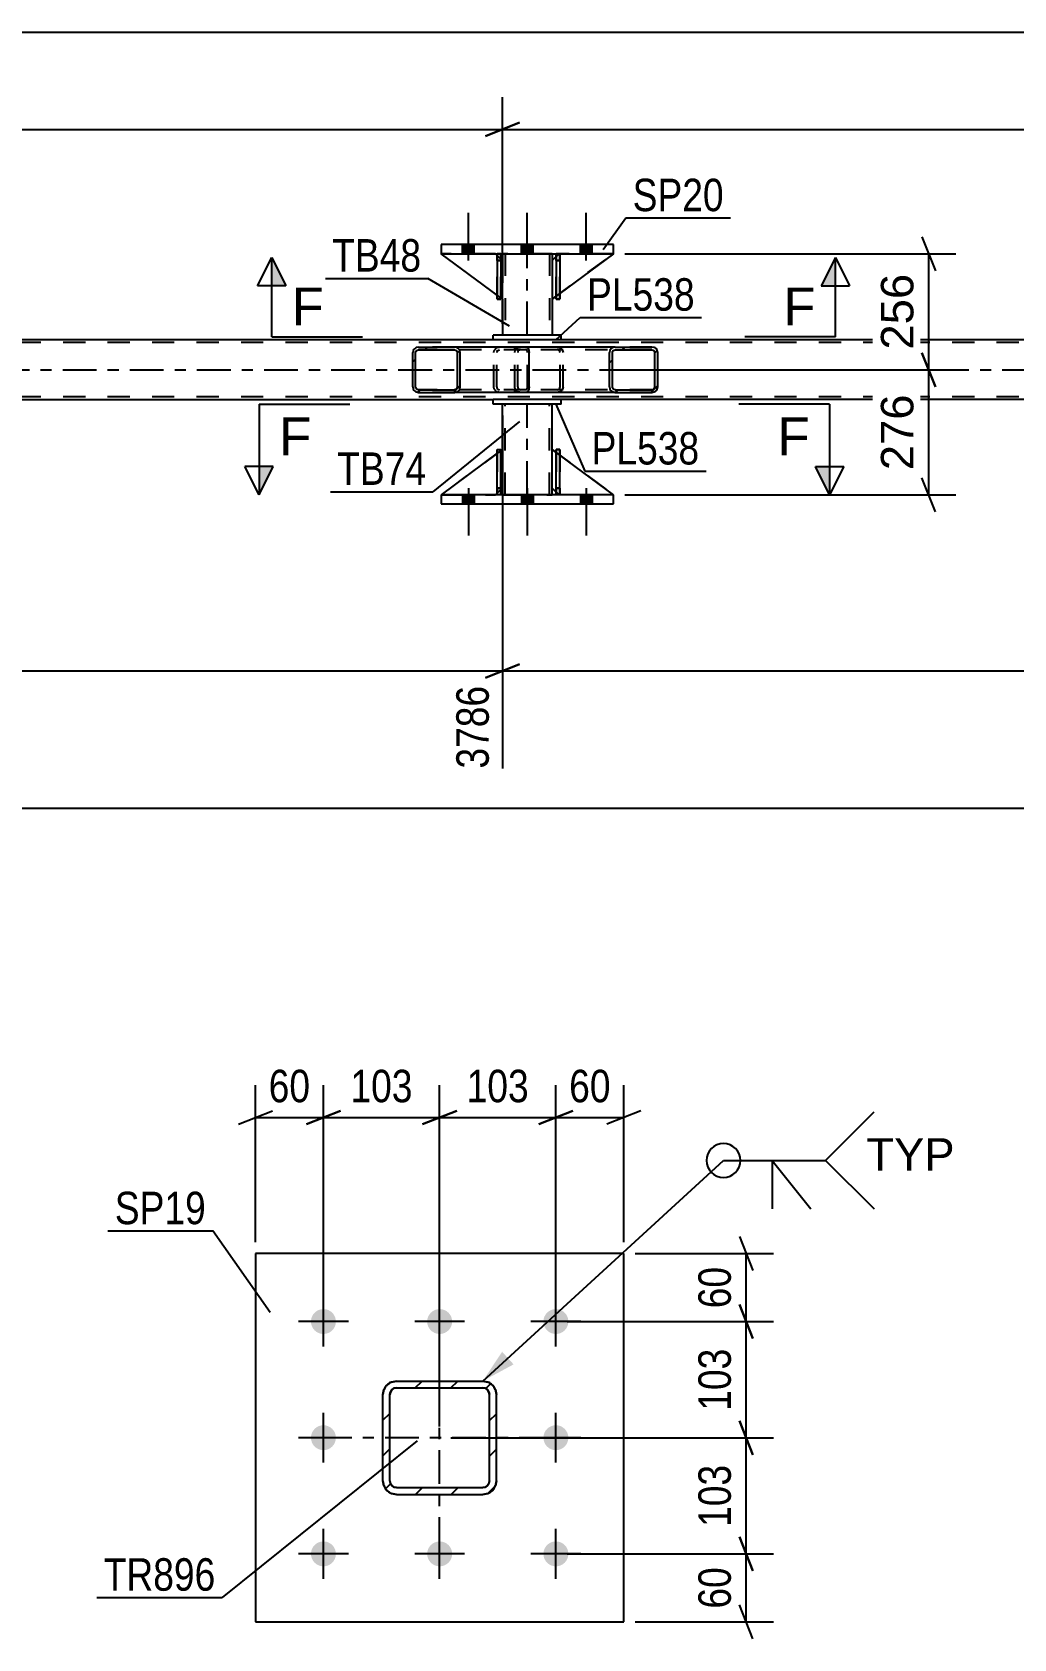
# Model space of a CAD drawing. Header units: millimetres. Extents: x 0 to 841, y 0 to 594.
# Drawn here: x 120.5 to 207.1, y 112.1 to 253.9 of the extents above; entities that cross this region are included whole.
import ezdxf

# ---------------------------------------------------------------- set-up
doc = ezdxf.new("R2010")
doc.units = ezdxf.units.MM
doc.linetypes.add('DXK_LINE_DOT2', pattern=[3.9198, 1.9599, -1.9599])
doc.linetypes.add('DXK_LINE_DOT3', pattern=[5.9187, 2.979, -0.9799, 0.9799, -0.9799])
doc.styles.add('Arial', font='ARIAL.TTF', dxfattribs={"height": 0.2})
doc.styles.add('Arial Narrow', font='ARIALN.TTF', dxfattribs={"height": 0.2})

# ---------------------------------------------------------------- blocks, each defined once
blk = doc.blocks.new('Bolt-717034467-3107 - 3060')
at = {"linetype": 'Continuous'}
for points in [[(158.48, 234.35), (159.52, 234.35), (159.52, 235.15), (158.48, 235.15)], [(158.48, 234.35), (159.52, 234.35), (159.52, 235.15), (158.48, 235.15)], [(158.48, 234.35), (159.52, 234.35), (159.52, 235.15), (158.48, 235.15)], [(163.68, 234.35), (164.72, 234.35), (164.72, 235.15), (163.68, 235.15)], [(163.68, 234.35), (164.72, 234.35), (164.72, 235.15), (163.68, 235.15)], [(168.88, 234.35), (169.92, 234.35), (169.92, 235.15), (168.88, 235.15)], [(168.88, 234.35), (169.92, 234.35), (169.92, 235.15), (168.88, 235.15)], [(168.88, 234.35), (169.92, 234.35), (169.92, 235.15), (168.88, 235.15)]]:
    blk.add_hatch(color=1, dxfattribs=at).paths.add_polyline_path(points)
at = {"color": 1, "linetype": 'Continuous'}
for p, q in [((159, 233.75), (159, 237.95)), ((159, 233.75), (159, 237.95)), ((159, 233.75), (159, 237.95)), ((164.2, 233.75), (164.2, 237.95)), ((164.2, 233.75), (164.2, 237.95)), ((169.4, 233.75), (169.4, 237.95)), ((169.4, 233.75), (169.4, 237.95)), ((169.4, 233.75), (169.4, 237.95)), ((158.48, 234.35), (158.48, 235.15)), ((158.48, 234.35), (158.48, 235.15)), ((158.48, 234.35), (158.48, 235.15)), ((159.52, 234.35), (159.52, 235.15)), ((159.52, 234.35), (159.52, 235.15)), ((159.52, 234.35), (159.52, 235.15)), ((163.68, 234.35), (163.68, 235.15)), ((163.68, 234.35), (163.68, 235.15)), ((164.72, 234.35), (164.72, 235.15)), ((164.72, 234.35), (164.72, 235.15)), ((168.88, 234.35), (168.88, 235.15)), ((168.88, 234.35), (168.88, 235.15)), ((168.88, 234.35), (168.88, 235.15)), ((169.92, 234.35), (169.92, 235.15)), ((169.92, 234.35), (169.92, 235.15)), ((169.92, 234.35), (169.92, 235.15))]:
    blk.add_line(p, q, dxfattribs=at)
blk = doc.blocks.new('Part-717034467-3201 - 3060')
at = {"color": 7, "linetype": 'DXK_LINE_DOT2'}
for p, q in [((162, 230.35), (156.6, 234.35)), ((156.6, 234.35), (161.4, 234.35)), ((161.4, 234.35), (162, 233.75)), ((162, 233.75), (161.4, 234.35)), ((162, 233.75), (162, 230.35)), ((162, 233.75), (162, 233.75)), ((162, 233.75), (162, 230.35))]:
    blk.add_line(p, q, dxfattribs=at)
blk = doc.blocks.new('Part-717034467-3149 - 3060')
at = {"color": 2, "linetype": 'Continuous'}
for p, q in [((728.88, 226.75), (69.96, 226.75)), ((69.96, 221.47), (161.2, 221.47)), ((331.47, 221.47), (167.2, 221.47))]:
    blk.add_line(p, q, dxfattribs=at)
at = {"color": 7, "linetype": 'DXK_LINE_DOT2'}
for p, q in [((728.88, 226.51), (69.96, 226.51)), ((728.88, 221.71), (69.96, 221.71)), ((167.2, 221.47), (161.2, 221.47))]:
    blk.add_line(p, q, dxfattribs=at)
at = {"color": 7, "linetype": 'DXK_LINE_DOT3'}
blk.add_line((69.96, 224.11), (728.88, 224.11), dxfattribs=at)
blk = doc.blocks.new('Part-717034467-3186 - 3060')
at = {"color": 2, "linetype": 'Continuous'}
for p, q in [((166.75, 234.1), (166.4, 233.75)), ((171.8, 234.35), (167.07, 230.85)), ((166.4, 233.75), (166.4, 230.35)), ((166.75, 230.61), (166.4, 230.35))]:
    blk.add_line(p, q, dxfattribs=at)
at = {"color": 7, "linetype": 'DXK_LINE_DOT2'}
for p, q in [((167, 234.35), (166.75, 234.1)), ((171.8, 234.35), (167, 234.35)), ((167.07, 230.85), (166.75, 230.61))]:
    blk.add_line(p, q, dxfattribs=at)
blk = doc.blocks.new('Part-717034467-3190 - 3060')
at = {"linetype": 'Continuous'}
h = blk.add_hatch(dxfattribs=at)
h.set_pattern_fill('', scale=0.7, style=0, pattern_type=0)
h.set_pattern_definition([(45, (175.6627, 225.8123), (-1.57154, 1.57154), [])])
h.paths.add_polyline_path([(175.7, 225.63), (175.66, 225.81), (175.55, 225.97), (175.39, 226.07), (175.19, 226.11), (171.96, 226.11), (171.76, 226.07), (171.59, 225.97), (171.48, 225.81), (171.44, 225.63), (171.44, 222.59), (171.48, 222.4), (171.59, 222.25), (171.76, 222.15), (171.96, 222.11), (175.19, 222.11), (175.39, 222.15), (175.55, 222.25), (175.66, 222.4), (175.7, 222.59)])
h.paths.add_polyline_path([(175.43, 222.5), (175.37, 222.42), (175.29, 222.37), (175.19, 222.35), (171.96, 222.35), (171.86, 222.37), (171.78, 222.42), (171.72, 222.5), (171.7, 222.59), (171.7, 225.63), (171.72, 225.72), (171.78, 225.8), (171.86, 225.85), (171.96, 225.87), (175.19, 225.87), (175.29, 225.85), (175.37, 225.8), (175.43, 225.72), (175.45, 225.63), (175.45, 222.59)])
at = {"color": 7, "linetype": 'DXK_LINE_DOT2'}
for p, q in [((163.1, 225.63), (163.13, 225.81)), ((163.1, 222.59), (163.1, 225.63)), ((163.37, 225.72), (163.35, 225.63)), ((163.35, 222.59), (163.35, 225.63)), ((163.43, 225.8), (163.37, 225.72)), ((163.41, 226.07), (163.61, 226.11)), ((163.51, 225.85), (163.43, 225.8)), ((163.61, 225.87), (163.51, 225.85)), ((164.09, 226.11), (163.61, 226.11)), ((175.19, 225.87), (163.61, 225.87)), ((166.84, 226.11), (167.04, 226.07)), ((166.94, 225.85), (166.84, 225.87)), ((167.02, 225.8), (166.94, 225.85)), ((167.08, 225.72), (167.02, 225.8)), ((167.1, 225.63), (167.08, 225.72)), ((167.1, 222.59), (167.1, 225.63)), ((167.31, 225.81), (167.35, 225.63)), ((167.35, 222.59), (167.35, 225.63)), ((175.19, 226.11), (171.96, 226.11)), ((163.13, 222.4), (163.1, 222.59)), ((163.35, 222.59), (163.37, 222.5)), ((167.08, 222.5), (167.1, 222.59)), ((167.35, 222.59), (167.31, 222.4)), ((163.37, 222.5), (163.43, 222.42)), ((163.61, 222.11), (163.41, 222.15)), ((163.43, 222.42), (163.51, 222.37)), ((163.51, 222.37), (163.61, 222.35)), ((175.19, 222.35), (163.61, 222.35)), ((164.09, 222.11), (163.61, 222.11)), ((166.84, 222.35), (166.94, 222.37)), ((167.04, 222.15), (166.84, 222.11)), ((166.94, 222.37), (167.02, 222.42)), ((167.02, 222.42), (167.08, 222.5)), ((175.19, 222.11), (171.96, 222.11))]:
    blk.add_line(p, q, dxfattribs=at)
at = {"color": 2, "linetype": 'Continuous'}
for p, q in [((171.96, 226.11), (164.09, 226.11)), ((171.48, 225.81), (171.44, 225.63)), ((171.44, 222.59), (171.44, 225.63)), ((171.7, 225.63), (171.72, 225.72)), ((171.7, 222.59), (171.7, 225.63)), ((171.72, 225.72), (171.78, 225.8)), ((171.96, 226.11), (171.76, 226.07)), ((171.78, 225.8), (171.86, 225.85)), ((171.86, 225.85), (171.96, 225.87)), ((171.96, 226.11), (175.19, 226.11)), ((171.96, 225.87), (175.19, 225.87)), ((175.39, 226.07), (175.19, 226.11)), ((175.19, 225.87), (175.29, 225.85)), ((175.29, 225.85), (175.37, 225.8)), ((175.37, 225.8), (175.43, 225.72)), ((175.43, 225.72), (175.45, 225.63)), ((175.45, 222.59), (175.45, 225.63)), ((175.7, 225.63), (175.66, 225.81)), ((175.7, 222.59), (175.7, 225.63)), ((171.44, 222.59), (171.48, 222.4)), ((171.72, 222.5), (171.7, 222.59)), ((175.45, 222.59), (175.43, 222.5)), ((175.66, 222.4), (175.7, 222.59)), ((171.96, 222.11), (164.09, 222.11)), ((171.78, 222.42), (171.72, 222.5)), ((171.76, 222.15), (171.96, 222.11)), ((171.86, 222.37), (171.78, 222.42)), ((171.96, 222.35), (171.86, 222.37)), ((171.96, 222.35), (175.19, 222.35)), ((171.96, 222.11), (175.19, 222.11)), ((175.29, 222.37), (175.19, 222.35)), ((175.19, 222.11), (175.39, 222.15)), ((175.37, 222.42), (175.29, 222.37)), ((175.43, 222.5), (175.37, 222.42))]:
    blk.add_line(p, q, dxfattribs=at)
at = {"color": 7, "linetype": 'DXK_LINE_DOT2'}
for centre, start, end in [((163.59, 225.61), 110.7583, 155.6801), ((166.86, 225.61), 24.3199, 69.2417), ((163.59, 222.61), 204.3199, 249.2417), ((166.86, 222.61), 290.7583, 335.6801)]:
    blk.add_arc(centre, 0.496, start, end, dxfattribs=at)
at = {"color": 2, "linetype": 'Continuous'}
for centre, start, end in [((171.94, 225.61), 110.7583, 155.68), ((175.21, 225.61), 24.32, 69.2417), ((171.94, 222.61), 204.32, 249.2417), ((175.21, 222.61), 290.7583, 335.68)]:
    blk.add_arc(centre, 0.496, start, end, dxfattribs=at)
blk = doc.blocks.new('Part-717034467-3197 - 3060')
at = {"color": 7, "linetype": 'DXK_LINE_DOT2'}
for p, q in [((166.75, 233.75), (166.75, 234.35)), ((166.75, 234.35), (166.75, 234.35)), ((166.75, 234.35), (166.75, 230.35)), ((167.07, 234.35), (166.75, 234.35)), ((167.07, 233.75), (167.07, 234.35)), ((167.07, 230.35), (167.07, 234.35)), ((166.75, 230.35), (166.75, 233.75)), ((166.75, 233.75), (167.07, 233.75)), ((167.07, 233.75), (167.07, 230.35)), ((166.75, 230.35), (167.07, 230.35))]:
    blk.add_line(p, q, dxfattribs=at)
blk = doc.blocks.new('Part-717034467-3198 - 3060')
at = {"color": 2, "linetype": 'Continuous'}
for p, q in [((161.87, 234.35), (161.55, 234.35)), ((161.55, 234.35), (161.55, 230.35)), ((161.87, 234.35), (161.87, 234.35)), ((161.87, 234.35), (161.87, 230.35)), ((161.87, 230.35), (161.55, 230.35))]:
    blk.add_line(p, q, dxfattribs=at)
at = {"color": 7, "linetype": 'DXK_LINE_DOT2'}
for p, q in [((161.55, 233.75), (161.55, 234.35)), ((161.87, 233.75), (161.87, 234.35)), ((161.87, 234.35), (161.87, 234.35)), ((161.87, 233.75), (161.55, 233.75)), ((161.55, 233.75), (161.55, 230.35)), ((161.87, 230.35), (161.87, 233.75))]:
    blk.add_line(p, q, dxfattribs=at)
blk = doc.blocks.new('Part-717034467-3199 - 3060')
at = {"color": 2, "linetype": 'Continuous'}
for p, q in [((167.07, 234.35), (166.75, 234.35)), ((166.75, 234.35), (166.75, 230.35)), ((167.07, 234.35), (167.07, 234.35)), ((167.07, 234.35), (167.07, 230.35)), ((167.07, 230.35), (166.75, 230.35))]:
    blk.add_line(p, q, dxfattribs=at)
at = {"color": 7, "linetype": 'DXK_LINE_DOT2'}
for p, q in [((166.75, 233.75), (166.75, 234.35)), ((167.07, 233.75), (167.07, 234.35)), ((167.07, 234.35), (167.07, 234.35)), ((167.07, 233.75), (166.75, 233.75)), ((166.75, 233.75), (166.75, 230.35)), ((167.07, 230.35), (167.07, 233.75))]:
    blk.add_line(p, q, dxfattribs=at)
blk = doc.blocks.new('Part-717034467-3200 - 3060')
at = {"color": 2, "linetype": 'Continuous'}
for p, q in [((161.55, 230.68), (156.6, 234.35)), ((161.55, 234.2), (161.4, 234.35)), ((162, 233.75), (161.87, 233.88)), ((162, 233.75), (162, 233.75)), ((162, 230.35), (162, 233.75)), ((161.87, 230.44), (162, 230.35)), ((162, 230.35), (162, 230.35))]:
    blk.add_line(p, q, dxfattribs=at)
at = {"color": 7, "linetype": 'DXK_LINE_DOT2'}
for p, q in [((161.4, 234.35), (156.6, 234.35)), ((161.4, 234.35), (162, 233.75)), ((161.87, 233.88), (161.55, 234.2)), ((162, 233.75), (162, 230.35)), ((161.87, 230.44), (161.55, 230.68))]:
    blk.add_line(p, q, dxfattribs=at)
blk = doc.blocks.new('Part-717034467-3226 - 3060')
at = {"color": 2, "linetype": 'Continuous'}
for p, q in [((171.8, 235.15), (156.6, 235.15)), ((156.6, 235.15), (156.6, 234.35)), ((156.6, 234.35), (171.8, 234.35)), ((171.8, 234.35), (171.8, 235.15))]:
    blk.add_line(p, q, dxfattribs=at)
blk = doc.blocks.new('Part-717034467-3253 - 3060')
at = {"color": 7, "linetype": 'DXK_LINE_DOT2'}
for p, q in [((167, 234.35), (166.4, 233.75)), ((166.4, 230.35), (171.8, 234.35)), ((171.8, 234.35), (167, 234.35)), ((166.4, 233.75), (166.4, 230.35))]:
    blk.add_line(p, q, dxfattribs=at)
blk = doc.blocks.new('Part-717034467-3254 - 3060')
at = {"linetype": 'Continuous'}
h = blk.add_hatch(dxfattribs=at)
h.set_pattern_fill('', scale=0.7, style=0, pattern_type=0)
h.set_pattern_definition([(45, (158.2511, 225.8123), (-1.57154, 1.57154), [])])
h.paths.add_polyline_path([(158.29, 225.63), (158.25, 225.81), (158.14, 225.97), (157.98, 226.07), (157.79, 226.11), (154.6, 226.11), (154.41, 226.07), (154.25, 225.97), (154.14, 225.81), (154.1, 225.63), (154.1, 222.59), (154.14, 222.4), (154.25, 222.25), (154.41, 222.15), (154.6, 222.11), (157.79, 222.11), (157.98, 222.15), (158.14, 222.25), (158.25, 222.4), (158.29, 222.59)])
h.paths.add_polyline_path([(158.02, 222.5), (157.96, 222.42), (157.88, 222.37), (157.79, 222.35), (154.6, 222.35), (154.51, 222.37), (154.42, 222.42), (154.37, 222.5), (154.35, 222.59), (154.35, 225.63), (154.37, 225.72), (154.42, 225.8), (154.51, 225.85), (154.6, 225.87), (157.79, 225.87), (157.88, 225.85), (157.96, 225.8), (158.02, 225.72), (158.04, 225.63), (158.04, 222.59)])
at = {"color": 2, "linetype": 'Continuous'}
for p, q in [((154.14, 225.81), (154.1, 225.63)), ((154.1, 222.59), (154.1, 225.63)), ((154.35, 225.63), (154.37, 225.72)), ((154.35, 222.59), (154.35, 225.63)), ((154.37, 225.72), (154.42, 225.8)), ((154.6, 226.11), (154.41, 226.07)), ((154.42, 225.8), (154.51, 225.85)), ((154.51, 225.85), (154.6, 225.87)), ((154.6, 226.11), (157.79, 226.11)), ((154.6, 225.87), (157.79, 225.87)), ((164.09, 226.11), (157.79, 226.11)), ((157.98, 226.07), (157.79, 226.11)), ((157.79, 225.87), (157.88, 225.85)), ((157.88, 225.85), (157.96, 225.8)), ((157.96, 225.8), (158.02, 225.72)), ((158.02, 225.72), (158.04, 225.63)), ((158.04, 222.59), (158.04, 225.63)), ((158.29, 225.63), (158.25, 225.81)), ((158.29, 222.59), (158.29, 225.63)), ((164.09, 226.11), (164.19, 226.07)), ((164.19, 226.07), (164.28, 225.97)), ((164.28, 225.97), (164.34, 225.81)), ((164.34, 225.81), (164.36, 225.63)), ((164.36, 222.59), (164.36, 225.63)), ((154.1, 222.59), (154.14, 222.4)), ((154.37, 222.5), (154.35, 222.59)), ((158.04, 222.59), (158.02, 222.5)), ((158.25, 222.4), (158.29, 222.59)), ((164.36, 222.59), (164.34, 222.4)), ((154.42, 222.42), (154.37, 222.5)), ((154.41, 222.15), (154.6, 222.11)), ((154.51, 222.37), (154.42, 222.42)), ((154.6, 222.35), (154.51, 222.37)), ((154.6, 222.35), (157.79, 222.35)), ((154.6, 222.11), (157.79, 222.11)), ((157.88, 222.37), (157.79, 222.35)), ((157.79, 222.11), (157.98, 222.15)), ((164.09, 222.11), (157.79, 222.11)), ((157.96, 222.42), (157.88, 222.37)), ((158.02, 222.5), (157.96, 222.42)), ((164.19, 222.15), (164.09, 222.11)), ((164.28, 222.25), (164.19, 222.15)), ((164.34, 222.4), (164.28, 222.25))]:
    blk.add_line(p, q, dxfattribs=at)
at = {"color": 7, "linetype": 'DXK_LINE_DOT2'}
for p, q in [((157.79, 226.11), (154.6, 226.11)), ((164.09, 225.87), (154.6, 225.87)), ((161.25, 225.63), (161.29, 225.81)), ((161.25, 222.59), (161.25, 225.63)), ((161.52, 225.72), (161.5, 225.63)), ((161.5, 222.59), (161.5, 225.63)), ((161.57, 225.8), (161.52, 225.72)), ((161.56, 226.07), (161.75, 226.11)), ((161.57, 225.8), (161.6, 225.81)), ((161.6, 225.81), (161.66, 225.85)), ((161.66, 225.85), (161.75, 225.87)), ((163.1, 225.87), (163.1, 226.11)), ((164.14, 225.85), (164.09, 225.87)), ((164.18, 225.8), (164.14, 225.85)), ((164.21, 225.72), (164.18, 225.8)), ((164.22, 225.63), (164.21, 225.72)), ((164.22, 222.59), (164.22, 225.63)), ((161.29, 222.4), (161.25, 222.59)), ((161.5, 222.59), (161.52, 222.5)), ((164.21, 222.5), (164.22, 222.59)), ((164.09, 222.35), (154.6, 222.35)), ((157.79, 222.11), (154.6, 222.11)), ((161.52, 222.5), (161.57, 222.42)), ((161.75, 222.11), (161.56, 222.15)), ((161.57, 222.42), (161.6, 222.4)), ((161.6, 222.4), (161.66, 222.37)), ((161.66, 222.37), (161.75, 222.35)), ((163.1, 222.11), (163.1, 222.35)), ((164.09, 222.35), (164.14, 222.37)), ((164.14, 222.37), (164.18, 222.42)), ((164.18, 222.42), (164.21, 222.5))]:
    blk.add_line(p, q, dxfattribs=at)
at = {"color": 2, "linetype": 'Continuous'}
for centre, start, end in [((154.59, 225.61), 111.1941, 156.1506), ((157.8, 225.61), 23.8494, 68.8059), ((154.59, 222.6), 203.8494, 248.8059), ((157.8, 222.6), 291.1941, 336.1506)]:
    blk.add_arc(centre, 0.492, start, end, dxfattribs=at)
at = {"color": 7, "linetype": 'DXK_LINE_DOT2'}
for centre, start, end in [((161.74, 225.61), 111.1941, 156.1506), ((161.74, 222.6), 203.8494, 248.8059)]:
    blk.add_arc(centre, 0.492, start, end, dxfattribs=at)
blk = doc.blocks.new('Part-717034467-3268 - 3060')
at = {"color": 7, "linetype": 'DXK_LINE_DOT2'}
for p, q in [((161.55, 233.75), (161.55, 234.35)), ((161.55, 234.35), (161.55, 234.35)), ((161.55, 234.35), (161.55, 230.35)), ((161.87, 234.35), (161.55, 234.35)), ((161.87, 233.75), (161.87, 234.35)), ((161.87, 230.35), (161.87, 234.35)), ((161.55, 230.35), (161.55, 233.75)), ((161.55, 233.75), (161.87, 233.75)), ((161.87, 233.75), (161.87, 230.35)), ((161.55, 230.35), (161.87, 230.35))]:
    blk.add_line(p, q, dxfattribs=at)
blk = doc.blocks.new('Part-717034467-3269 - 3060')
at = {"color": 7, "linetype": 'DXK_LINE_DOT2'}
for p, q in [((167.07, 217.07), (166.75, 217.07)), ((166.75, 213.67), (166.75, 217.07)), ((166.75, 217.07), (166.75, 213.07)), ((167.07, 217.07), (167.07, 213.67)), ((167.07, 213.07), (167.07, 217.07)), ((167.07, 213.67), (166.75, 213.67)), ((166.75, 213.07), (166.75, 213.67)), ((167.07, 213.07), (166.75, 213.07)), ((167.07, 213.67), (167.07, 213.07)), ((167.07, 213.07), (167.07, 213.07))]:
    blk.add_line(p, q, dxfattribs=at)
blk = doc.blocks.new('Part-717034467-3270 - 3060')
at = {"color": 7, "linetype": 'DXK_LINE_DOT2'}
for p, q in [((161.55, 217.07), (161.87, 217.07)), ((161.55, 213.67), (161.55, 217.07)), ((161.55, 217.07), (161.55, 213.07)), ((161.87, 217.07), (161.87, 213.67)), ((161.87, 213.07), (161.87, 216.97)), ((161.87, 213.67), (161.55, 213.67)), ((161.55, 213.07), (161.55, 213.67)), ((161.87, 213.07), (161.55, 213.07)), ((161.87, 213.67), (161.87, 213.07)), ((161.87, 213.07), (161.87, 213.07))]:
    blk.add_line(p, q, dxfattribs=at)
blk = doc.blocks.new('Part-717034467-3271 - 3060')
at = {"color": 2, "linetype": 'Continuous'}
for p, q in [((166.75, 213.07), (166.75, 217.07)), ((166.75, 217.07), (167.07, 217.07)), ((167.07, 213.07), (167.07, 217.07)), ((166.75, 213.07), (166.75, 213.07)), ((167.07, 213.07), (166.75, 213.07))]:
    blk.add_line(p, q, dxfattribs=at)
at = {"color": 7, "linetype": 'DXK_LINE_DOT2'}
for p, q in [((166.75, 217.07), (166.75, 213.67)), ((167.07, 213.67), (167.07, 217.07)), ((166.75, 213.67), (166.75, 213.07)), ((166.75, 213.67), (167.07, 213.67)), ((167.07, 213.07), (167.07, 213.67)), ((167.07, 213.07), (167.07, 213.07))]:
    blk.add_line(p, q, dxfattribs=at)
blk = doc.blocks.new('Part-717034467-3272 - 3060')
at = {"color": 2, "linetype": 'Continuous'}
for p, q in [((161.55, 213.07), (161.55, 217.07)), ((161.55, 217.07), (161.87, 217.07)), ((161.87, 213.07), (161.87, 217.07)), ((161.55, 213.07), (161.55, 213.07)), ((161.87, 213.07), (161.55, 213.07))]:
    blk.add_line(p, q, dxfattribs=at)
at = {"color": 7, "linetype": 'DXK_LINE_DOT2'}
for p, q in [((161.55, 217.07), (161.55, 213.67)), ((161.87, 213.67), (161.87, 217.07)), ((161.55, 213.67), (161.55, 213.07)), ((161.55, 213.67), (161.87, 213.67)), ((161.87, 213.07), (161.87, 213.67)), ((161.87, 213.07), (161.87, 213.07))]:
    blk.add_line(p, q, dxfattribs=at)
blk = doc.blocks.new('Part-717034467-3275 - 3060')
at = {"color": 7, "linetype": 'DXK_LINE_DOT2'}
for p, q in [((161.87, 216.98), (161.55, 216.74)), ((162, 213.67), (162, 217.07)), ((156.6, 213.07), (161.4, 213.07)), ((162, 213.67), (161.4, 213.07)), ((161.87, 213.54), (161.55, 213.22))]:
    blk.add_line(p, q, dxfattribs=at)
at = {"color": 2, "linetype": 'Continuous'}
for p, q in [((162, 217.07), (161.87, 216.98)), ((162, 213.67), (162, 217.07)), ((161.55, 216.74), (156.6, 213.07)), ((161.55, 213.22), (161.4, 213.07)), ((162, 213.67), (161.87, 213.54)), ((162, 213.67), (162, 213.67))]:
    blk.add_line(p, q, dxfattribs=at)
blk = doc.blocks.new('Part-717034467-3282 - 3060')
at = {"color": 2, "linetype": 'Continuous'}
for p, q in [((162, 217.07), (162, 221.07)), ((166.4, 217.07), (166.4, 221.07)), ((162, 213.07), (162, 213.67)), ((166.4, 213.07), (166.4, 213.67))]:
    blk.add_line(p, q, dxfattribs=at)
at = {"color": 7, "linetype": 'DXK_LINE_DOT2'}
for p, q in [((166.4, 221.07), (162, 221.07)), ((162.24, 213.07), (162.24, 221.07)), ((166.16, 213.07), (166.16, 221.07)), ((162, 213.67), (162, 217.07)), ((166.4, 213.67), (166.4, 217.07)), ((162, 213.07), (166.4, 213.07))]:
    blk.add_line(p, q, dxfattribs=at)
at = {"color": 7, "linetype": 'DXK_LINE_DOT3'}
blk.add_line((164.2, 213.07), (164.2, 221.07), dxfattribs=at)
blk = doc.blocks.new('Part-717034467-3287 - 3060')
at = {"color": 2, "linetype": 'Continuous'}
for p, q in [((167.2, 221.47), (161.2, 221.47)), ((161.2, 221.07), (161.2, 221.47)), ((167.2, 221.07), (167.2, 221.47)), ((167.2, 221.07), (161.2, 221.07))]:
    blk.add_line(p, q, dxfattribs=at)
blk = doc.blocks.new('Part-717034467-3292 - 3060')
at = {"color": 2, "linetype": 'Continuous'}
for p, q in [((167.2, 227.15), (161.2, 227.15)), ((161.2, 226.75), (161.2, 227.15)), ((167.2, 226.75), (167.2, 227.15)), ((167.2, 226.75), (161.2, 226.75))]:
    blk.add_line(p, q, dxfattribs=at)
blk = doc.blocks.new('Part-717034467-3297 - 3060')
at = {"color": 2, "linetype": 'Continuous'}
for p, q in [((162, 234.35), (162, 233.75)), ((166.4, 234.35), (166.4, 233.75)), ((162, 230.35), (162, 227.15)), ((166.4, 230.35), (166.4, 227.15))]:
    blk.add_line(p, q, dxfattribs=at)
at = {"color": 7, "linetype": 'DXK_LINE_DOT2'}
for p, q in [((166.4, 234.35), (162, 234.35)), ((162.24, 234.35), (162.24, 227.15)), ((166.16, 234.35), (166.16, 227.15)), ((162, 233.75), (162, 230.35)), ((166.4, 233.75), (166.4, 230.35)), ((166.4, 227.15), (162, 227.15))]:
    blk.add_line(p, q, dxfattribs=at)
at = {"color": 7, "linetype": 'DXK_LINE_DOT3'}
blk.add_line((164.2, 227.15), (164.2, 234.35), dxfattribs=at)
blk = doc.blocks.new('Bolt-717034467-3312 - 3060')
at = {"linetype": 'Continuous'}
for points in [[(159.52, 213.07), (158.48, 213.07), (158.48, 212.27), (159.52, 212.27)], [(159.52, 213.07), (158.48, 213.07), (158.48, 212.27), (159.52, 212.27)], [(159.52, 213.07), (158.48, 213.07), (158.48, 212.27), (159.52, 212.27)], [(164.72, 213.07), (163.68, 213.07), (163.68, 212.27), (164.72, 212.27)], [(164.72, 213.07), (163.68, 213.07), (163.68, 212.27), (164.72, 212.27)], [(169.92, 213.07), (168.88, 213.07), (168.88, 212.27), (169.92, 212.27)], [(169.92, 213.07), (168.88, 213.07), (168.88, 212.27), (169.92, 212.27)], [(169.92, 213.07), (168.88, 213.07), (168.88, 212.27), (169.92, 212.27)]]:
    blk.add_hatch(color=1, dxfattribs=at).paths.add_polyline_path(points)
at = {"color": 1, "linetype": 'Continuous'}
for p, q in [((158.48, 213.07), (158.48, 212.27)), ((158.48, 213.07), (158.48, 212.27)), ((158.48, 213.07), (158.48, 212.27)), ((159, 213.67), (159, 209.47)), ((159, 213.67), (159, 209.47)), ((159, 213.67), (159, 209.47)), ((159.52, 213.07), (159.52, 212.27)), ((159.52, 213.07), (159.52, 212.27)), ((159.52, 213.07), (159.52, 212.27)), ((163.68, 213.07), (163.68, 212.27)), ((163.68, 213.07), (163.68, 212.27)), ((164.2, 213.67), (164.2, 209.47)), ((164.2, 213.67), (164.2, 209.47)), ((164.72, 213.07), (164.72, 212.27)), ((164.72, 213.07), (164.72, 212.27)), ((168.88, 213.07), (168.88, 212.27)), ((168.88, 213.07), (168.88, 212.27)), ((168.88, 213.07), (168.88, 212.27)), ((169.4, 213.67), (169.4, 209.47)), ((169.4, 213.67), (169.4, 209.47)), ((169.4, 213.67), (169.4, 209.47)), ((169.92, 213.07), (169.92, 212.27)), ((169.92, 213.07), (169.92, 212.27)), ((169.92, 213.07), (169.92, 212.27))]:
    blk.add_line(p, q, dxfattribs=at)
blk = doc.blocks.new('Part-717034467-3340 - 3060')
at = {"color": 7, "linetype": 'DXK_LINE_DOT2'}
for p, q in [((162, 217.07), (156.6, 213.07)), ((162, 213.67), (162, 217.07)), ((162, 217.07), (162, 213.67)), ((156.6, 213.07), (161.4, 213.07)), ((161.4, 213.07), (162, 213.67)), ((162, 213.67), (161.4, 213.07)), ((162, 213.67), (162, 213.67))]:
    blk.add_line(p, q, dxfattribs=at)
blk = doc.blocks.new('Part-717034467-3343 - 3060')
at = {"color": 2, "linetype": 'Continuous'}
for p, q in [((166.4, 213.67), (166.4, 217.07)), ((166.75, 216.81), (166.4, 217.07)), ((171.8, 213.07), (167.07, 216.57)), ((166.75, 213.32), (166.4, 213.67))]:
    blk.add_line(p, q, dxfattribs=at)
at = {"color": 7, "linetype": 'DXK_LINE_DOT2'}
for p, q in [((167.07, 216.57), (166.75, 216.81)), ((167, 213.07), (166.75, 213.32)), ((171.8, 213.07), (167, 213.07)), ((171.8, 213.07), (171.8, 213.07)), ((171.8, 213.07), (171.8, 213.07))]:
    blk.add_line(p, q, dxfattribs=at)
blk = doc.blocks.new('Part-717034467-3346 - 3060')
at = {"color": 7, "linetype": 'DXK_LINE_DOT2'}
for p, q in [((166.4, 213.67), (166.4, 217.07)), ((166.4, 217.07), (171.8, 213.07)), ((167, 213.07), (166.4, 213.67)), ((171.8, 213.07), (167, 213.07))]:
    blk.add_line(p, q, dxfattribs=at)
blk = doc.blocks.new('Part-717034467-3347 - 3060')
at = {"color": 2, "linetype": 'Continuous'}
for p, q in [((156.6, 213.07), (156.6, 212.27)), ((171.8, 213.07), (156.6, 213.07)), ((171.8, 212.27), (171.8, 213.07)), ((156.6, 212.27), (171.8, 212.27))]:
    blk.add_line(p, q, dxfattribs=at)
blk = doc.blocks.new('Part-717034467-2110 - 2034')
at = {"color": 2, "linetype": 'Continuous'}
for p, q in [((172.72, 146.13), (140.22, 146.13)), ((140.22, 146.13), (140.22, 113.63)), ((172.72, 113.63), (172.72, 146.13)), ((140.22, 113.63), (172.72, 113.63))]:
    blk.add_line(p, q, dxfattribs=at)
blk = doc.blocks.new('Bolt-717034467-2044 - 2034')
at = {"linetype": 'Continuous'}
for points in [[(146.22, 139.03, -1), (146.22, 141.23, -1)], [(156.47, 139.03, -1), (156.47, 141.23, -1)], [(166.72, 139.03, -1), (166.72, 141.23, -1)], [(146.22, 128.78, -1), (146.22, 130.98, -1)], [(166.72, 128.78, -1), (166.72, 130.98, -1)], [(146.22, 118.53, -1), (146.22, 120.73, -1)], [(156.47, 118.53, -1), (156.47, 120.73, -1)], [(166.72, 118.53, -1), (166.72, 120.73, -1)]]:
    blk.add_hatch(color=1, dxfattribs=at).paths.add_polyline_path(points)
at = {"color": 1, "linetype": 'Continuous'}
for p, q in [((146.22, 137.93), (146.22, 142.33)), ((156.47, 137.93), (156.47, 142.33)), ((166.72, 137.93), (166.72, 142.33)), ((148.42, 140.13), (144.02, 140.13)), ((158.67, 140.13), (154.27, 140.13)), ((168.92, 140.13), (164.52, 140.13)), ((146.22, 127.68), (146.22, 132.08)), ((166.72, 127.68), (166.72, 132.08)), ((148.42, 129.88), (144.02, 129.88)), ((168.92, 129.88), (164.52, 129.88)), ((146.22, 117.43), (146.22, 121.83)), ((156.47, 117.43), (156.47, 121.83)), ((166.72, 117.43), (166.72, 121.83)), ((148.42, 119.63), (144.02, 119.63)), ((158.67, 119.63), (154.27, 119.63)), ((168.92, 119.63), (164.52, 119.63))]:
    blk.add_line(p, q, dxfattribs=at)
blk = doc.blocks.new('Part-717034467-2125 - 2034')
at = {"linetype": 'Continuous'}
h = blk.add_hatch(dxfattribs=at)
h.set_pattern_fill('', scale=0.7, style=0, pattern_type=0)
h.set_pattern_definition([(45, (160.7295, 124.9724), (-1.57154, 1.57154), [])])
h.paths.add_polyline_path([(160.27, 124.88), (160.73, 124.97), (161.12, 125.23), (161.38, 125.62), (161.47, 126.08), (161.47, 133.68), (161.38, 134.14), (161.12, 134.53), (160.73, 134.79), (160.27, 134.88), (152.67, 134.88), (152.21, 134.79), (151.82, 134.53), (151.56, 134.14), (151.47, 133.68), (151.47, 126.08), (151.56, 125.62), (151.82, 125.23), (152.21, 124.97), (152.67, 124.88)])
h.paths.add_polyline_path([(152.67, 125.48), (152.44, 125.53), (152.25, 125.66), (152.12, 125.85), (152.07, 126.08), (152.07, 133.68), (152.12, 133.91), (152.25, 134.11), (152.44, 134.24), (152.67, 134.28), (160.27, 134.28), (160.5, 134.24), (160.69, 134.11), (160.82, 133.91), (160.87, 133.68), (160.87, 126.08), (160.82, 125.85), (160.69, 125.66), (160.5, 125.53), (160.27, 125.48)])
at = {"color": 7, "linetype": 'DXK_LINE_DOT3'}
for p, q in [((156.47, 119.88), (156.47, 139.88)), ((166.47, 129.88), (146.47, 129.88))]:
    blk.add_line(p, q, dxfattribs=at)
at = {"color": 7, "linetype": 'DXK_LINE_DOT2'}
for p, q in [((152.21, 134.79), (152.67, 134.88)), ((152.67, 134.88), (160.27, 134.88)), ((160.27, 134.88), (160.73, 134.79)), ((151.47, 133.68), (151.56, 134.14)), ((151.47, 126.08), (151.47, 133.68)), ((152.12, 133.91), (152.07, 133.68)), ((152.07, 126.08), (152.07, 133.68)), ((152.25, 134.11), (152.12, 133.91)), ((152.44, 134.24), (152.25, 134.11)), ((152.67, 134.28), (152.44, 134.24)), ((152.67, 134.28), (160.27, 134.28)), ((160.5, 134.24), (160.27, 134.28)), ((160.69, 134.11), (160.5, 134.24)), ((160.82, 133.91), (160.69, 134.11)), ((160.87, 133.68), (160.82, 133.91)), ((160.87, 126.08), (160.87, 133.68)), ((161.38, 134.14), (161.47, 133.68)), ((161.47, 126.08), (161.47, 133.68)), ((151.56, 125.62), (151.47, 126.08)), ((152.07, 126.08), (152.12, 125.85)), ((152.12, 125.85), (152.25, 125.66)), ((152.67, 124.88), (152.21, 124.97)), ((152.25, 125.66), (152.44, 125.53)), ((152.44, 125.53), (152.67, 125.48)), ((152.67, 125.48), (160.27, 125.48)), ((152.67, 124.88), (160.27, 124.88)), ((160.27, 125.48), (160.5, 125.53)), ((160.73, 124.97), (160.27, 124.88)), ((160.5, 125.53), (160.69, 125.66)), ((160.69, 125.66), (160.82, 125.85)), ((160.82, 125.85), (160.87, 126.08)), ((161.47, 126.08), (161.38, 125.62))]:
    blk.add_line(p, q, dxfattribs=at)
at = {"color": 2, "linetype": 'Continuous'}
for p, q in [((152.67, 134.88), (152.21, 134.79)), ((152.67, 134.88), (160.27, 134.88)), ((160.73, 134.79), (160.27, 134.88)), ((151.56, 134.14), (151.47, 133.68)), ((151.47, 126.08), (151.47, 133.68)), ((152.07, 133.68), (152.12, 133.91)), ((152.07, 126.08), (152.07, 133.68)), ((152.12, 133.91), (152.25, 134.11)), ((152.25, 134.11), (152.44, 134.24)), ((152.44, 134.24), (152.67, 134.28)), ((152.67, 134.28), (160.27, 134.28)), ((160.27, 134.28), (160.5, 134.24)), ((160.5, 134.24), (160.69, 134.11)), ((160.69, 134.11), (160.82, 133.91)), ((160.82, 133.91), (160.87, 133.68)), ((160.87, 126.08), (160.87, 133.68)), ((161.47, 133.68), (161.38, 134.14)), ((161.47, 126.08), (161.47, 133.68)), ((151.47, 126.08), (151.56, 125.62)), ((152.12, 125.85), (152.07, 126.08)), ((152.25, 125.66), (152.12, 125.85)), ((152.21, 124.97), (152.67, 124.88)), ((152.44, 125.53), (152.25, 125.66)), ((152.67, 125.48), (152.44, 125.53)), ((152.67, 125.48), (160.27, 125.48)), ((152.67, 124.88), (160.27, 124.88)), ((160.5, 125.53), (160.27, 125.48)), ((160.27, 124.88), (160.73, 124.97)), ((160.69, 125.66), (160.5, 125.53)), ((160.82, 125.85), (160.69, 125.66)), ((160.87, 126.08), (160.82, 125.85)), ((161.38, 125.62), (161.47, 126.08))]:
    blk.add_line(p, q, dxfattribs=at)
at = {"color": 7, "linetype": 'DXK_LINE_DOT2'}
for centre, start, end in [((152.67, 133.68), 112.5, 157.5), ((160.27, 133.68), 22.5, 67.5), ((152.67, 126.08), 202.5, 247.5), ((160.27, 126.08), 292.5, 337.5)]:
    blk.add_arc(centre, 1.2, start, end, dxfattribs=at)
at = {"color": 2, "linetype": 'Continuous'}
for centre, start, end in [((152.67, 133.68), 112.5, 157.5), ((160.27, 133.68), 22.5, 67.5), ((152.67, 126.08), 202.5, 247.5), ((160.27, 126.08), 292.5, 337.5)]:
    blk.add_arc(centre, 1.2, start, end, dxfattribs=at)
blk = doc.blocks.new('StraightDimension-717034467-3515 - 3060')
at = {"color": 7, "linetype": 'Continuous'}
for p, q in [((199, 235.85), (200.2, 232.85)), ((172.8, 234.35), (202, 234.35)), ((199.6, 224.11), (199.6, 234.35)), ((200.2, 222.61), (199, 225.61)), ((171.13, 224.11), (202, 224.11))]:
    blk.add_line(p, q, dxfattribs=at)
at = {"color": 0}
blk.add_wipeout([(198.85, 233.16), (194.65, 233.16), (194.65, 225.29), (198.85, 225.29)], dxfattribs=at)
at = {"color": 3, "style": 'Arial'}
blk.add_text('256', height=2.865, rotation=90.0002, dxfattribs=at).set_placement((198.25, 225.89))
blk = doc.blocks.new('StraightDimension-717034467-3429 - 3060')
at = {"color": 7, "linetype": 'Continuous'}
for p, q in [((162, 220.07), (162, 188.92)), ((61.34, 197.53), (162, 197.53)), ((160.5, 196.93), (163.5, 198.13))]:
    blk.add_line(p, q, dxfattribs=at)
at = {"color": 0, "linetype": 'Continuous'}
blk.add_wipeout([(161.4, 196.83), (157.2, 196.83), (157.2, 188.32), (161.4, 188.32)], dxfattribs=at)
at = {"color": 3, "linetype": 'Continuous', "style": 'Arial Narrow'}
blk.add_text('3786', height=2.863, rotation=90.0002, dxfattribs=at).set_placement((160.8, 188.92))
blk = doc.blocks.new('StraightDimension-717034467-3435 - 3060')
at = {"color": 7, "linetype": 'Continuous'}
for p, q in [((162, 220.07), (162, 188.92)), ((163.5, 198.13), (160.5, 196.93)), ((162, 197.53), (332.27, 197.53))]:
    blk.add_line(p, q, dxfattribs=at)
blk = doc.blocks.new('StraightDimension-717034467-3472 - 3060')
at = {"color": 7, "linetype": 'Continuous'}
for p, q in [((162, 228.15), (162, 248.17)), ((163.5, 245.92), (160.5, 244.72)), ((162, 245.32), (332.27, 245.32))]:
    blk.add_line(p, q, dxfattribs=at)
blk = doc.blocks.new('StraightDimension-717034467-3480 - 3060')
at = {"color": 7, "linetype": 'Continuous'}
for p, q in [((162, 228.15), (162, 248.17)), ((61.34, 245.32), (162, 245.32)), ((160.5, 244.72), (163.5, 245.92))]:
    blk.add_line(p, q, dxfattribs=at)
blk = doc.blocks.new('StraightDimension-717034467-3487 - 3060')
at = {"color": 7, "linetype": 'Continuous'}
for p, q in [((199, 225.61), (200.2, 222.61)), ((171.13, 224.11), (202, 224.11)), ((199.6, 213.07), (199.6, 224.11)), ((200.2, 211.57), (199, 214.57)), ((172.8, 213.07), (202, 213.07))]:
    blk.add_line(p, q, dxfattribs=at)
at = {"color": 0}
blk.add_wipeout([(198.85, 222.52), (194.65, 222.52), (194.65, 214.65), (198.85, 214.65)], dxfattribs=at)
at = {"color": 3, "style": 'Arial'}
blk.add_text('276', height=2.865, rotation=90.0002, dxfattribs=at).set_placement((198.25, 215.25))
blk = doc.blocks.new('StraightDimension-717034467-3575 - 3060')
at = {"color": 7, "linetype": 'Continuous'}
blk.add_line((60.7, 185.42), (738.14, 185.42), dxfattribs=at)
blk = doc.blocks.new('StraightDimension-717034467-8409 - 3060')
at = {"color": 7, "linetype": 'Continuous'}
blk.add_line((61.34, 253.9), (737.5, 253.9), dxfattribs=at)
blk = doc.blocks.new('StraightDimension-717034467-2252 - 2034')
at = {"color": 7, "linetype": 'Continuous'}
for p, q in [((146.22, 141.13), (146.22, 160.98)), ((156.47, 130.88), (156.47, 160.98)), ((144.72, 157.53), (147.72, 158.73)), ((146.22, 158.13), (156.47, 158.13)), ((157.97, 158.73), (154.97, 157.53))]:
    blk.add_line(p, q, dxfattribs=at)
at = {"color": 0}
blk.add_wipeout([(154.69, 158.88), (154.69, 163.08), (148, 163.08), (148, 158.88)], dxfattribs=at)
at = {"color": 3, "style": 'Arial Narrow'}
blk.add_text('103', height=2.863, dxfattribs=at).set_placement((148.6, 159.48))
blk = doc.blocks.new('StraightDimension-717034467-2242 - 2034')
at = {"color": 7, "linetype": 'Continuous'}
for p, q in [((140.22, 147.13), (140.22, 160.98)), ((146.22, 141.13), (146.22, 160.98)), ((138.72, 157.53), (141.72, 158.73)), ((140.22, 158.13), (146.22, 158.13)), ((147.72, 158.73), (144.72, 157.53))]:
    blk.add_line(p, q, dxfattribs=at)
at = {"color": 0}
blk.add_wipeout([(145.65, 158.88), (145.65, 163.08), (140.79, 163.08), (140.79, 158.88)], dxfattribs=at)
at = {"color": 3, "style": 'Arial Narrow'}
blk.add_text('60', height=2.863, dxfattribs=at).set_placement((141.39, 159.48))
blk = doc.blocks.new('StraightDimension-717034467-2269 - 2034')
at = {"color": 7, "linetype": 'Continuous'}
for p, q in [((156.47, 130.88), (156.47, 160.98)), ((166.72, 141.13), (166.72, 160.98)), ((154.97, 157.53), (157.97, 158.73)), ((156.47, 158.13), (166.72, 158.13)), ((168.22, 158.73), (165.22, 157.53))]:
    blk.add_line(p, q, dxfattribs=at)
at = {"color": 0}
blk.add_wipeout([(164.94, 158.88), (164.94, 163.08), (158.25, 163.08), (158.25, 158.88)], dxfattribs=at)
at = {"color": 3, "style": 'Arial Narrow'}
blk.add_text('103', height=2.863, dxfattribs=at).set_placement((158.85, 159.48))
blk = doc.blocks.new('StraightDimension-717034467-2286 - 2034')
at = {"color": 7, "linetype": 'Continuous'}
for p, q in [((166.72, 141.13), (166.72, 160.98)), ((172.72, 147.13), (172.72, 160.98)), ((165.22, 157.53), (168.22, 158.73)), ((166.72, 158.13), (172.72, 158.13)), ((174.22, 158.73), (171.22, 157.53))]:
    blk.add_line(p, q, dxfattribs=at)
at = {"color": 0}
blk.add_wipeout([(172.15, 158.88), (172.15, 163.08), (167.29, 163.08), (167.29, 158.88)], dxfattribs=at)
at = {"color": 3, "style": 'Arial Narrow'}
blk.add_text('60', height=2.863, dxfattribs=at).set_placement((167.89, 159.48))
blk = doc.blocks.new('StraightDimension-717034467-2297 - 2034')
at = {"color": 7, "linetype": 'Continuous'}
for p, q in [((182.9, 141.63), (184.1, 138.63)), ((167.72, 140.13), (185.9, 140.13)), ((183.5, 129.88), (183.5, 140.13)), ((184.1, 128.38), (182.9, 131.38)), ((157.47, 129.88), (185.9, 129.88))]:
    blk.add_line(p, q, dxfattribs=at)
at = {"color": 0}
blk.add_wipeout([(182.75, 138.35), (178.55, 138.35), (178.55, 131.66), (182.75, 131.66)], dxfattribs=at)
at = {"color": 3, "style": 'Arial Narrow'}
blk.add_text('103', height=2.863, rotation=90.0002, dxfattribs=at).set_placement((182.15, 132.26))
blk = doc.blocks.new('StraightDimension-717034467-2314 - 2034')
at = {"color": 7, "linetype": 'Continuous'}
for p, q in [((182.9, 131.38), (184.1, 128.38)), ((157.47, 129.88), (185.9, 129.88)), ((183.5, 119.63), (183.5, 129.88)), ((184.1, 118.13), (182.9, 121.13)), ((167.72, 119.63), (185.9, 119.63))]:
    blk.add_line(p, q, dxfattribs=at)
at = {"color": 0}
blk.add_wipeout([(182.75, 128.1), (178.55, 128.1), (178.55, 121.41), (182.75, 121.41)], dxfattribs=at)
at = {"color": 3, "style": 'Arial Narrow'}
blk.add_text('103', height=2.863, rotation=90.0002, dxfattribs=at).set_placement((182.15, 122.01))
blk = doc.blocks.new('StraightDimension-717034467-2331 - 2034')
at = {"color": 7, "linetype": 'Continuous'}
for p, q in [((182.9, 121.13), (184.1, 118.13)), ((167.72, 119.63), (185.9, 119.63)), ((183.5, 113.63), (183.5, 119.63)), ((184.1, 112.13), (182.9, 115.13)), ((173.72, 113.63), (185.9, 113.63))]:
    blk.add_line(p, q, dxfattribs=at)
at = {"color": 0}
blk.add_wipeout([(182.75, 119.06), (178.55, 119.06), (178.55, 114.2), (182.75, 114.2)], dxfattribs=at)
at = {"color": 3, "style": 'Arial Narrow'}
blk.add_text('60', height=2.863, rotation=90.0002, dxfattribs=at).set_placement((182.15, 114.8))
blk = doc.blocks.new('StraightDimension-717034467-2341 - 2034')
at = {"color": 7, "linetype": 'Continuous'}
for p, q in [((182.9, 147.63), (184.1, 144.63)), ((173.72, 146.13), (185.9, 146.13)), ((183.5, 140.13), (183.5, 146.13)), ((184.1, 138.63), (182.9, 141.63)), ((167.72, 140.13), (185.9, 140.13))]:
    blk.add_line(p, q, dxfattribs=at)
at = {"color": 0}
blk.add_wipeout([(182.75, 145.56), (178.55, 145.56), (178.55, 140.7), (182.75, 140.7)], dxfattribs=at)
at = {"color": 3, "style": 'Arial Narrow'}
blk.add_text('60', height=2.863, rotation=90.0002, dxfattribs=at).set_placement((182.15, 141.3))
blk = doc.blocks.new('Mark-717034467-3222 - 3060')
at = {"color": 0}
blk.add_wipeout([(181.53, 238.1), (181.53, 241.1), (173.49, 241.1), (173.49, 238.1)], dxfattribs=at)
blk.add_wipeout([(181.53, 238.1), (181.53, 241.1), (173.49, 241.1), (173.49, 238.1)], dxfattribs=at)
at = {"color": 30, "linetype": 'Continuous'}
for p, q in [((170.9, 234.71), (172.89, 237.5)), ((172.89, 237.5), (182.13, 237.5))]:
    blk.add_line(p, q, dxfattribs=at)
at = {"color": 3, "style": 'Arial Narrow'}
blk.add_text('SP20', height=2.863, dxfattribs=at).set_placement((173.49, 238.1))
blk = doc.blocks.new('Mark-717034467-3278 - 3060')
at = {"color": 0}
blk.add_wipeout([(155.28, 213.95), (155.28, 216.95), (147.43, 216.95), (147.43, 213.95)], dxfattribs=at)
blk.add_wipeout([(155.28, 213.95), (155.28, 216.95), (147.43, 216.95), (147.43, 213.95)], dxfattribs=at)
at = {"color": 30, "linetype": 'Continuous'}
for p in [(163.52, 219.55), (146.83, 213.35)]:
    blk.add_line(p, (155.88, 213.35), dxfattribs=at)
at = {"color": 3, "style": 'Arial Narrow'}
blk.add_text('TB74', height=2.863, dxfattribs=at).set_placement((147.43, 213.95))
blk = doc.blocks.new('Mark-717034467-3283 - 3060')
at = {"color": 0}
blk.add_wipeout([(179.38, 215.75), (179.38, 218.75), (169.87, 218.75), (169.87, 215.75)], dxfattribs=at)
blk.add_wipeout([(179.38, 215.75), (179.38, 218.75), (169.87, 218.75), (169.87, 215.75)], dxfattribs=at)
at = {"color": 30, "linetype": 'Continuous'}
for p, q in [((166.72, 221.07), (169.27, 215.15)), ((169.27, 215.15), (179.98, 215.15))]:
    blk.add_line(p, q, dxfattribs=at)
at = {"color": 3, "style": 'Arial Narrow'}
blk.add_text('PL538', height=2.863, dxfattribs=at).set_placement((169.87, 215.75))
blk = doc.blocks.new('Mark-717034467-3288 - 3060')
at = {"color": 0}
blk.add_wipeout([(178.97, 229.32), (178.97, 232.32), (169.47, 232.32), (169.47, 229.32)], dxfattribs=at)
blk.add_wipeout([(178.97, 229.32), (178.97, 232.32), (169.47, 232.32), (169.47, 229.32)], dxfattribs=at)
at = {"color": 30, "linetype": 'Continuous'}
for p, q in [((166.73, 226.75), (168.87, 228.72)), ((168.87, 228.72), (179.57, 228.72))]:
    blk.add_line(p, q, dxfattribs=at)
at = {"color": 3, "style": 'Arial Narrow'}
blk.add_text('PL538', height=2.863, dxfattribs=at).set_placement((169.47, 229.32))
blk = doc.blocks.new('Mark-717034467-3293 - 3060')
at = {"color": 0}
blk.add_wipeout([(154.84, 232.77), (154.84, 235.77), (146.99, 235.77), (146.99, 232.77)], dxfattribs=at)
blk.add_wipeout([(154.84, 232.77), (154.84, 235.77), (146.99, 235.77), (146.99, 232.77)], dxfattribs=at)
at = {"color": 30, "linetype": 'Continuous'}
for p in [(146.39, 232.17), (162.64, 227.94)]:
    blk.add_line(p, (155.44, 232.17), dxfattribs=at)
at = {"color": 3, "style": 'Arial Narrow'}
blk.add_text('TB48', height=2.863, dxfattribs=at).set_placement((146.99, 232.77))
blk = doc.blocks.new('SectionMark-717034467-3606 - 3060')
at = {"linetype": 'Continuous'}
for points in [[(140.55, 215.57), (141.8, 215.57), (140.55, 213.07)], [(189.61, 215.57), (190.86, 215.57), (190.86, 213.07)]]:
    blk.add_hatch(color=6, dxfattribs=at).paths.add_polyline_path(points)
at = {"color": 6, "linetype": 'Continuous'}
for p, q in [((140.55, 221.07), (148.55, 221.07)), ((140.55, 221.07), (140.55, 213.07)), ((190.86, 221.07), (182.86, 221.07)), ((190.86, 221.07), (190.86, 213.07)), ((140.55, 213.07), (139.3, 215.57)), ((141.8, 215.57), (139.3, 215.57)), ((140.55, 213.07), (141.8, 215.57)), ((189.61, 215.57), (192.11, 215.57)), ((190.86, 213.07), (189.61, 215.57)), ((192.11, 215.57), (190.86, 213.07))]:
    blk.add_line(p, q, dxfattribs=at)
at = {"color": 0, "linetype": 'Continuous'}
for points in [[(145.15, 216.57), (145.15, 220.07), (142.3, 220.07), (142.3, 216.57)], [(189.11, 216.57), (189.11, 220.07), (186.26, 220.07), (186.26, 216.57)]]:
    blk.add_wipeout(points, dxfattribs=at)
at = {"color": 3, "linetype": 'Continuous', "style": 'Arial'}
for p in [(142.3, 216.57), (186.26, 216.57)]:
    blk.add_text('F', height=3.34, dxfattribs=at).set_placement(p)
blk = doc.blocks.new('SectionMark-717034467-3608 - 3060')
at = {"color": 6, "linetype": 'Continuous'}
for p, q in [((140.41, 231.52), (141.66, 234.02)), ((141.66, 227.02), (141.66, 234.02)), ((191.37, 227.02), (191.37, 234.02)), ((191.37, 234.02), (192.62, 231.52)), ((141.66, 227.02), (149.66, 227.02)), ((191.37, 227.02), (183.37, 227.02))]:
    blk.add_line(p, q, dxfattribs=at)
at = {"color": 0, "linetype": 'Continuous'}
for points in [[(146.26, 228.02), (146.26, 231.52), (143.41, 231.52), (143.41, 228.02)], [(189.62, 228.02), (189.62, 231.52), (186.77, 231.52), (186.77, 228.02)]]:
    blk.add_wipeout(points, dxfattribs=at)
at = {"linetype": 'Continuous'}
for points in [[(142.91, 231.52), (141.66, 231.52), (141.66, 234.02)], [(191.37, 231.52), (190.12, 231.52), (191.37, 234.02)]]:
    blk.add_hatch(color=6, dxfattribs=at).paths.add_polyline_path(points)
at = {"color": 6, "linetype": 'Continuous'}
for p, q in [((141.66, 234.02), (142.91, 231.52)), ((191.37, 234.02), (190.12, 231.52)), ((142.91, 231.52), (140.41, 231.52)), ((190.12, 231.52), (192.62, 231.52))]:
    blk.add_line(p, q, dxfattribs=at)
at = {"color": 3, "linetype": 'Continuous', "style": 'Arial'}
for p in [(143.41, 228.02), (186.77, 228.02)]:
    blk.add_text('F', height=3.34, dxfattribs=at).set_placement(p)
blk = doc.blocks.new('Mark-717034467-2106 - 2034')
at = {"color": 0}
blk.add_wipeout([(135.86, 148.72), (135.86, 151.72), (127.82, 151.72), (127.82, 148.72)], dxfattribs=at)
blk.add_wipeout([(135.86, 148.72), (135.86, 151.72), (127.82, 151.72), (127.82, 148.72)], dxfattribs=at)
at = {"color": 30, "linetype": 'Continuous'}
for p in [(127.22, 148.12), (141.51, 140.93)]:
    blk.add_line(p, (136.46, 148.12), dxfattribs=at)
at = {"color": 3, "style": 'Arial Narrow'}
blk.add_text('SP19', height=2.863, dxfattribs=at).set_placement((127.82, 148.72))
blk = doc.blocks.new('Mark-717034467-2121 - 2034')
at = {"color": 0}
blk.add_wipeout([(136.7, 116.38), (136.7, 119.38), (126.84, 119.38), (126.84, 116.38)], dxfattribs=at)
blk.add_wipeout([(136.7, 116.38), (136.7, 119.38), (126.84, 119.38), (126.84, 116.38)], dxfattribs=at)
at = {"color": 30, "linetype": 'Continuous'}
for p in [(154.49, 129.6), (126.24, 115.78)]:
    blk.add_line(p, (137.3, 115.78), dxfattribs=at)
at = {"color": 3, "style": 'Arial Narrow'}
blk.add_text('TR896', height=2.863, dxfattribs=at).set_placement((126.84, 116.38))
blk = doc.blocks.new('WeldMark-717034467-2351 - 2034')
at = {"linetype": 'Continuous'}
blk.add_hatch(color=30, dxfattribs=at).paths.add_polyline_path([(162.99, 136.35), (160.27, 134.88), (161.98, 137.46)])
at = {"color": 30, "linetype": 'Continuous'}
for p, q in [((160.27, 134.88), (181.5, 154.34)), ((181.5, 154.34), (190.5, 154.34))]:
    blk.add_line(p, q, dxfattribs=at)
at = {"color": 3, "linetype": 'Continuous'}
for q in [(189.21, 150.06), (185.78, 150.06)]:
    blk.add_line((185.78, 154.34), q, dxfattribs=at)
for start, end in [(90, 270), (270, 90)]:
    blk.add_arc((181.5, 154.34), 1.5, start, end, dxfattribs=at)
at = {"color": 0, "linetype": 'Continuous'}
blk.add_wipeout([(201.87, 153.44), (201.87, 156.44), (194.1, 156.44), (194.1, 153.44)], dxfattribs=at)
blk.add_wipeout([(201.87, 153.44), (201.87, 156.44), (194.1, 156.44), (194.1, 153.44)], dxfattribs=at)
at = {"color": 3, "linetype": 'Continuous'}
for q in [(194.78, 158.63), (194.78, 150.06)]:
    blk.add_line((190.5, 154.34), q, dxfattribs=at)
at = {"color": 3, "linetype": 'Continuous', "style": 'Arial'}
blk.add_text('TYP', height=2.865, dxfattribs=at).set_placement((194.1, 153.44))

msp = doc.modelspace()

# ---------------------------------------------------------------- block references
for name in ['Bolt-717034467-3107 - 3060', 'Part-717034467-3226 - 3060', 'Part-717034467-3201 - 3060', 'Part-717034467-3200 - 3060', 'Part-717034467-3198 - 3060', 'Part-717034467-3268 - 3060', 'Part-717034467-3297 - 3060', 'Part-717034467-3186 - 3060', 'Part-717034467-3253 - 3060', 'Part-717034467-3197 - 3060', 'Part-717034467-3199 - 3060', 'Part-717034467-3292 - 3060', 'Part-717034467-3149 - 3060', 'Part-717034467-3254 - 3060', 'Part-717034467-3190 - 3060', 'Part-717034467-3287 - 3060', 'Part-717034467-3282 - 3060', 'Part-717034467-3275 - 3060', 'Part-717034467-3340 - 3060', 'Part-717034467-3270 - 3060', 'Part-717034467-3272 - 3060', 'Part-717034467-3343 - 3060', 'Part-717034467-3346 - 3060', 'Part-717034467-3269 - 3060', 'Part-717034467-3271 - 3060', 'Part-717034467-3347 - 3060', 'Bolt-717034467-3312 - 3060', 'Part-717034467-2110 - 2034', 'Bolt-717034467-2044 - 2034', 'Part-717034467-2125 - 2034']:
    msp.add_blockref(name, (0, 0))

# ---------------------------------------------------------------- next in the draw order: block references
for name in ['StraightDimension-717034467-3515 - 3060', 'StraightDimension-717034467-3429 - 3060', 'StraightDimension-717034467-2252 - 2034', 'Mark-717034467-2121 - 2034']:
    msp.add_blockref(name, (0, 0))

# ---------------------------------------------------------------- next in the draw order: block references
for name in ['StraightDimension-717034467-3472 - 3060', 'StraightDimension-717034467-3435 - 3060', 'StraightDimension-717034467-2242 - 2034', 'StraightDimension-717034467-2269 - 2034']:
    msp.add_blockref(name, (0, 0))

# ---------------------------------------------------------------- next in the draw order: block references
for name in ['StraightDimension-717034467-3480 - 3060', 'StraightDimension-717034467-3487 - 3060', 'StraightDimension-717034467-2286 - 2034', 'Mark-717034467-2106 - 2034']:
    msp.add_blockref(name, (0, 0))

# ---------------------------------------------------------------- next in the draw order: block references
for name in ['StraightDimension-717034467-8409 - 3060', 'StraightDimension-717034467-3575 - 3060', 'StraightDimension-717034467-2297 - 2034']:
    msp.add_blockref(name, (0, 0))

# ---------------------------------------------------------------- next in the draw order: block references
for name in ['Mark-717034467-3222 - 3060', 'Mark-717034467-3293 - 3060', 'Mark-717034467-3288 - 3060', 'Mark-717034467-3283 - 3060', 'Mark-717034467-3278 - 3060', 'StraightDimension-717034467-2341 - 2034', 'StraightDimension-717034467-2314 - 2034']:
    msp.add_blockref(name, (0, 0))

# ---------------------------------------------------------------- next in the draw order: block references
for name in ['SectionMark-717034467-3608 - 3060', 'SectionMark-717034467-3606 - 3060', 'WeldMark-717034467-2351 - 2034', 'StraightDimension-717034467-2331 - 2034']:
    msp.add_blockref(name, (0, 0))

doc.saveas('drawing.dxf')
